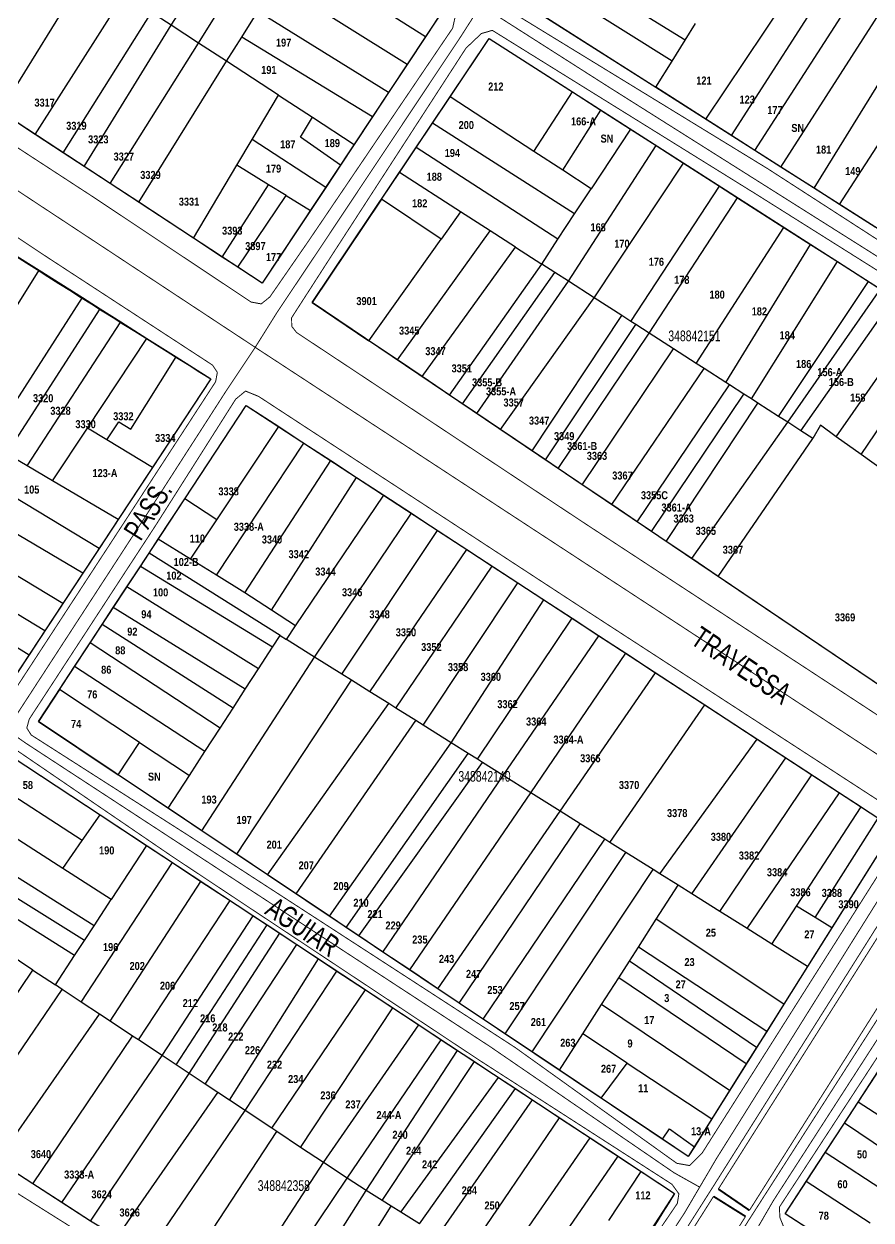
# Model space of a CAD drawing. Extents: x 203136 to 205923, y 4839890 to 4842982.
# Drawn here: x 204840.5 to 204999.4, y 4840427.4 to 4840651.7 of the extents above; entities that cross this region are included whole.
import ezdxf
from ezdxf.enums import TextEntityAlignment as Align

# ---------------------------------------------------------------- set-up
doc = ezdxf.new("R2010")
doc.units = 0
doc.header["$LTSCALE"] = 1.5
doc.header["$MEASUREMENT"] = 0
doc.linetypes.add('TRACO_13', pattern=[8, 5, -1, 1, -1])
doc.linetypes.add('TRACO_25', pattern=[8, 3, -1, 1, -1, 1, -1])
for name, color, linetype in [('CD_MALHA_LOTES', 40, 'CONTINUOUS'), ('CD_TXT_QUADRA', 7, 'CONTINUOUS'), ('HD-CANAIS', 7, 'CONTINUOUS'), ('RU-QUADRAS', 210, 'CONTINUOUS'), ('SV-EIXO-RUA-N-PAV', 6, 'CONTINUOUS'), ('SV-EIXO-RUA-PAV', 20, 'CONTINUOUS'), ('SV-PONTE-BUEIRO', 249, 'CONTINUOUS'), ('SV-RUA-NAO-PAV-S-GUIA-C-GUIA', 7, 'CONTINUOUS'), ('SV-RUA-PAVIM-S-GUIA-C-GUIA', 7, 'CONTINUOUS'), ('SV-TXT-RUA-N-PAV-S-GUIA-C-GUIA', 7, 'CONTINUOUS'), ('SV-TXT-RUA-PAV-S-GUIA-C-GUIA', 7, 'CONTINUOUS'), ('Th_NmrPort', 1, 'CONTINUOUS')]:
    doc.layers.add(name, color=color, linetype=linetype)
doc.styles.add('ARIAL', font='ARIAL.TTF')
doc.styles.get("Standard").update_dxf_attribs({"font": 'swisscbo.ttf'})

msp = doc.modelspace()

# ---------------------------------------------------------------- linework, layer by layer
at = {"layer": 'CD_MALHA_LOTES', "linetype": 'Continuous', "flags": 128}
for points in [[(204868.15, 4840651.42), (204884.68, 4840677.17)], [(204873.26, 4840648.09), (204889.45, 4840674.06)], [(204915.83, 4840649.26), (204891.14, 4840664.88)], [(204964.5, 4840648.63), (204937.9, 4840665.03)], [(204836.09, 4840635.25), (204852.42, 4840661.7)], [(204962.04, 4840644.68), (204935.48, 4840661.39)], [(204968.38, 4840633.8), (204986.84, 4840661.37)], [(204973.21, 4840630.73), (204993.14, 4840661.81)], [(204912.4, 4840644.09), (204887.76, 4840659.47)], [(204977.57, 4840627.95), (204997.41, 4840658.81)], [(204842.64, 4840630.95), (204859.3, 4840657.2)], [(204932.38, 4840656.72), (204958.99, 4840639.78)], [(204919.33, 4840654.53), (204915.83, 4840649.26)], [(204982.46, 4840624.84), (205002.15, 4840655.48)], [(204847.88, 4840627.52), (204864.46, 4840653.83)], [(204868.15, 4840651.42), (204864.46, 4840653.83)], [(204881.35, 4840649.21), (204884.34, 4840654)], [(204908.9, 4840638.81), (204884.34, 4840654)], [(204851.83, 4840624.93), (204868.15, 4840651.42)], [(204873.26, 4840648.09), (204868.15, 4840651.42)], [(204964.5, 4840648.63), (204966.43, 4840651.73)], [(204988.69, 4840620.87), (205007.66, 4840651.61)], [(204856.7, 4840621.73), (204873.26, 4840648.09)], [(204878.5, 4840644.66), (204873.26, 4840648.09)], [(204878.5, 4840644.66), (204881.35, 4840649.21)], [(204905.86, 4840634.22), (204881.35, 4840649.21)], [(204915.83, 4840649.26), (204912.4, 4840644.09)], [(204920.41, 4840637.97), (204927.75, 4840648.91)], [(204927.75, 4840648.91), (204943.35, 4840638.92)], [(204962.04, 4840644.68), (204964.5, 4840648.63)], [(204993.45, 4840617.84), (205012.92, 4840647.92)], [(204862.03, 4840618.23), (204878.5, 4840644.66)], [(204888.27, 4840638.28), (204878.5, 4840644.66)], [(204912.4, 4840644.09), (204908.9, 4840638.81)], [(204958.99, 4840639.78), (204962.04, 4840644.68)], [(204908.9, 4840638.81), (204905.86, 4840634.22)], [(204936.13, 4840627.75), (204943.35, 4840638.92)], [(204943.35, 4840638.92), (204948.7, 4840635.49)], [(204968.38, 4840633.8), (204958.99, 4840639.78)], [(204883.33, 4840630), (204888.27, 4840638.28)], [(204888.27, 4840638.28), (204894.6, 4840634.16)], [(204917.11, 4840633.06), (204920.41, 4840637.97)], [(204936.13, 4840627.75), (204920.41, 4840637.97)], [(204842.64, 4840630.95), (204836.09, 4840635.25)], [(204892.36, 4840630.41), (204894.6, 4840634.16)], [(204894.6, 4840634.16), (204902.42, 4840629.04)], [(204905.86, 4840634.22), (204902.42, 4840629.04)], [(204941.53, 4840624.24), (204948.7, 4840635.49)], [(204948.7, 4840635.49), (204954.22, 4840631.96)], [(204914.07, 4840628.52), (204917.11, 4840633.06)], [(204943.77, 4840616.03), (204917.11, 4840633.06)], [(204954.22, 4840631.96), (204946.87, 4840620.76)], [(204954.22, 4840631.96), (204959.06, 4840628.86)], [(204973.21, 4840630.73), (204968.38, 4840633.8)], [(204847.88, 4840627.52), (204842.64, 4840630.95)], [(204880.46, 4840625.18), (204883.33, 4840630)], [(204897.1, 4840621.01), (204883.33, 4840630)], [(204899.89, 4840625.21), (204892.36, 4840630.41)], [(204977.57, 4840627.95), (204973.21, 4840630.73)], [(204851.83, 4840624.93), (204847.88, 4840627.52)], [(204902.42, 4840629.04), (204899.89, 4840625.21)], [(204910.91, 4840623.8), (204914.07, 4840628.52)], [(204940.65, 4840611.28), (204914.07, 4840628.52)], [(204941.53, 4840624.24), (204936.13, 4840627.75)], [(204942.63, 4840603.41), (204959.06, 4840628.86)], [(204959.06, 4840628.86), (204964.18, 4840625.58)], [(204982.46, 4840624.84), (204977.57, 4840627.95)], [(204872.3, 4840611.5), (204880.46, 4840625.18)], [(204886.4, 4840621.52), (204880.46, 4840625.18)], [(204899.89, 4840625.21), (204897.1, 4840621.01)], [(204947.41, 4840600.33), (204964.18, 4840625.58)], [(204964.18, 4840625.58), (204970.93, 4840621.26)], [(204856.7, 4840621.73), (204851.83, 4840624.93)], [(204907.56, 4840618.8), (204910.91, 4840623.8)], [(204922.4, 4840616.42), (204910.91, 4840623.8)], [(204946.87, 4840620.76), (204941.53, 4840624.24)], [(204988.69, 4840620.87), (204982.46, 4840624.84)], [(204862.03, 4840618.23), (204856.7, 4840621.73)], [(204877.69, 4840607.96), (204886.4, 4840621.52)], [(204889.67, 4840619.51), (204886.4, 4840621.52)], [(204897.1, 4840621.01), (204894.24, 4840616.7)], [(204943.77, 4840616.03), (204946.87, 4840620.76)], [(204954.33, 4840595.88), (204970.93, 4840621.26)], [(204970.93, 4840621.26), (204974.31, 4840619.09)], [(204993.45, 4840617.84), (204988.69, 4840620.87)], [(204880.6, 4840606.05), (204889.67, 4840619.51)], [(204889.67, 4840619.51), (204894.24, 4840616.7)], [(204907.56, 4840618.8), (204894.58, 4840599.44)], [(204918.74, 4840611.28), (204907.56, 4840618.8)], [(204957.78, 4840593.66), (204974.31, 4840619.09)], [(204974.31, 4840619.09), (204983.02, 4840613.52)], [(204872.3, 4840611.5), (204862.03, 4840618.23)], [(204894.24, 4840616.7), (204885.19, 4840603.04)], [(204922.4, 4840616.42), (204918.74, 4840611.28)], [(204927.93, 4840612.86), (204922.4, 4840616.42)], [(205000.15, 4840613.58), (204993.45, 4840617.84)], [(204940.65, 4840611.28), (204943.77, 4840616.03)], [(204910.53, 4840588.67), (204927.93, 4840612.86)], [(204932.69, 4840609.8), (204927.93, 4840612.86)], [(204966.59, 4840588), (204983.02, 4840613.52)], [(204983.02, 4840613.52), (204988.03, 4840610.31)], [(204877.69, 4840607.96), (204872.3, 4840611.5)], [(204905.2, 4840592.27), (204918.74, 4840611.28)], [(204915.17, 4840585.54), (204932.69, 4840609.8)], [(204932.69, 4840609.8), (204937.6, 4840606.64)], [(204937.6, 4840606.64), (204940.65, 4840611.28)], [(204972.1, 4840584.45), (204988.03, 4840610.31)], [(204988.03, 4840610.31), (204993.04, 4840607.1)], [(204838.17, 4840608.75), (204843.35, 4840605.48)], [(204880.6, 4840606.05), (204877.69, 4840607.96)], [(204976.93, 4840581.35), (204993.04, 4840607.1)], [(204993.04, 4840607.1), (204998.88, 4840603.36)], [(204825.35, 4840576.76), (204843.35, 4840605.48)], [(204843.35, 4840605.48), (204851.47, 4840600.35)], [(204885.19, 4840603.04), (204880.6, 4840606.05)], [(204920.3, 4840582.07), (204937.6, 4840606.64)], [(204922.76, 4840580.41), (204940.04, 4840605.07)], [(204940.04, 4840605.07), (204937.6, 4840606.64)], [(204942.63, 4840603.41), (204940.04, 4840605.07)], [(204925.45, 4840578.6), (204942.63, 4840603.41)], [(204947.41, 4840600.33), (204942.63, 4840603.41)], [(204982.01, 4840578.08), (204998.88, 4840603.36)], [(204998.88, 4840603.36), (205001.11, 4840601.93)], [(204833.9, 4840573.07), (204851.47, 4840600.35)], [(204851.47, 4840600.35), (204854.8, 4840598.24)], [(204983.72, 4840576.98), (205001.11, 4840601.93)], [(204837.3, 4840571.06), (204854.8, 4840598.24)], [(204854.8, 4840598.24), (204858.66, 4840595.81)], [(204894.58, 4840599.44), (204905.2, 4840592.27)], [(204929.89, 4840575.6), (204947.41, 4840600.33)], [(204952.6, 4840596.99), (204947.41, 4840600.33)], [(204986.19, 4840575.39), (205003.69, 4840600.28)], [(204935.79, 4840571.62), (204952.6, 4840596.99)], [(204954.33, 4840595.88), (204952.6, 4840596.99)], [(204955.25, 4840595.29), (204954.33, 4840595.88)], [(204992.81, 4840574.22), (205008.74, 4840597.05)], [(204841.13, 4840568.8), (204858.66, 4840595.81)], [(204858.66, 4840595.81), (204863.57, 4840592.7)], [(204938.28, 4840569.94), (204955.25, 4840595.29)], [(204940.69, 4840568.31), (204957.78, 4840593.66)], [(204957.78, 4840593.66), (204955.25, 4840595.29)], [(204962.32, 4840590.74), (204957.78, 4840593.66)], [(204997.48, 4840570.93), (205013.24, 4840594.16)], [(204852.44, 4840575.9), (204863.57, 4840592.7)], [(204863.57, 4840592.7), (204869.05, 4840589.24)], [(204910.53, 4840588.67), (204905.2, 4840592.27)], [(204860.53, 4840575.68), (204869.05, 4840589.24)], [(204869.05, 4840589.24), (204875.55, 4840585.13)], [(204945.2, 4840565.26), (204962.32, 4840590.74)], [(204966.59, 4840588), (204962.32, 4840590.74)], [(204915.17, 4840585.54), (204910.53, 4840588.67)], [(204950.74, 4840561.53), (204968.04, 4840587.06)], [(204968.04, 4840587.06), (204966.59, 4840588)], [(204972.1, 4840584.45), (204968.04, 4840587.06)], [(204875.55, 4840585.13), (204864.59, 4840568.48)], [(204920.3, 4840582.07), (204915.17, 4840585.54)], [(204955.5, 4840558.31), (204972.81, 4840583.99)], [(204972.81, 4840583.99), (204972.1, 4840584.45)], [(204975.53, 4840582.24), (204972.81, 4840583.99)], [(204922.76, 4840580.41), (204920.3, 4840582.07)], [(204925.45, 4840578.6), (204922.76, 4840580.41)], [(204958.21, 4840556.48), (204975.53, 4840582.24)], [(204960.94, 4840554.64), (204978.14, 4840580.57)], [(204976.93, 4840581.35), (204975.53, 4840582.24)], [(204978.14, 4840580.57), (204976.93, 4840581.35)], [(204982.01, 4840578.08), (204978.14, 4840580.57)], [(204870.68, 4840562.64), (204882.19, 4840580.14)], [(204882.19, 4840580.14), (204888.29, 4840576.16)], [(204929.89, 4840575.6), (204925.45, 4840578.6)], [(204983.72, 4840576.98), (204982.01, 4840578.08)], [(204845.88, 4840565.99), (204852.44, 4840575.9)], [(204856.03, 4840573.71), (204852.44, 4840575.9)], [(204856.03, 4840573.71), (204858.3, 4840577.05)], [(204858.3, 4840577.05), (204860.53, 4840575.68)], [(204876.66, 4840558.71), (204888.29, 4840576.16)], [(204888.29, 4840576.16), (204892.98, 4840573.09)], [(204965.72, 4840551.41), (204983.72, 4840576.98)], [(204986.19, 4840575.39), (204983.72, 4840576.98)], [(204989.89, 4840576.44), (204988.42, 4840573.96)], [(204992.81, 4840574.22), (204989.89, 4840576.44)], [(204864.59, 4840568.48), (204856.03, 4840573.71)], [(204935.79, 4840571.62), (204929.89, 4840575.6)], [(204970.69, 4840548.06), (204988.42, 4840573.96)], [(204988.42, 4840573.96), (204986.19, 4840575.39)], [(204997.48, 4840570.93), (204992.81, 4840574.22)], [(204876.64, 4840548.29), (204892.98, 4840573.09)], [(204892.98, 4840573.09), (204898.06, 4840569.78)], [(204938.28, 4840569.94), (204935.79, 4840571.62)], [(204841.13, 4840568.8), (204837.3, 4840571.06)], [(204881.92, 4840545.01), (204898.06, 4840569.78)], [(204898.06, 4840569.78), (204902.88, 4840566.63)], [(204940.69, 4840568.31), (204938.28, 4840569.94)], [(205003.5, 4840566.63), (204997.48, 4840570.93)], [(204854.6, 4840553.31), (204829.04, 4840568.72)], [(204845.88, 4840565.99), (204841.13, 4840568.8)], [(204864.59, 4840568.48), (204858.16, 4840558.72)], [(204945.2, 4840565.26), (204940.69, 4840568.31)], [(204858.16, 4840558.72), (204845.88, 4840565.99)], [(204886.91, 4840541.72), (204902.88, 4840566.63)], [(204902.88, 4840566.63), (204907.98, 4840563.3)], [(204950.74, 4840561.53), (204945.2, 4840565.26)], [(204851.56, 4840548.7), (204825.96, 4840563.83)], [(204865.71, 4840555.08), (204870.68, 4840562.64)], [(204876.66, 4840558.71), (204870.68, 4840562.64)], [(204891.46, 4840538.84), (204907.98, 4840563.3)], [(204907.98, 4840563.3), (204913.17, 4840559.91)], [(204955.5, 4840558.31), (204950.74, 4840561.53)], [(204847.8, 4840542.97), (204822.46, 4840558.28)], [(204858.16, 4840558.72), (204854.6, 4840553.31)], [(204871.74, 4840551.33), (204876.66, 4840558.71)], [(204895.01, 4840532.96), (204913.17, 4840559.91)], [(204913.17, 4840559.91), (204918.08, 4840556.7)], [(204958.21, 4840556.48), (204955.5, 4840558.31)], [(204900.14, 4840529.73), (204918.08, 4840556.7)], [(204918.08, 4840556.7), (204923.55, 4840553.13)], [(204960.94, 4840554.64), (204958.21, 4840556.48)], [(204854.6, 4840553.31), (204851.56, 4840548.7)], [(204863.98, 4840552.44), (204865.71, 4840555.08)], [(204871.74, 4840551.33), (204865.71, 4840555.08)], [(204965.72, 4840551.41), (204960.94, 4840554.64)], [(204844.43, 4840537.86), (204819.22, 4840553.15)], [(204862.35, 4840549.96), (204863.98, 4840552.44)], [(204888.54, 4840537.02), (204863.98, 4840552.44)], [(204876.64, 4840548.29), (204871.74, 4840551.33)], [(204905.35, 4840526.46), (204923.55, 4840553.13)], [(204923.55, 4840553.13), (204928.32, 4840550.02)], [(204970.69, 4840548.06), (204965.72, 4840551.41)], [(204859.83, 4840546.12), (204862.35, 4840549.96)], [(204887.11, 4840534.82), (204862.35, 4840549.96)], [(204910.23, 4840523.4), (204928.32, 4840550.02)], [(204928.32, 4840550.02), (204933.13, 4840546.88)], [(204851.56, 4840548.7), (204847.8, 4840542.97)], [(204881.92, 4840545.01), (204876.64, 4840548.29)], [(204915.4, 4840520.16), (204933.13, 4840546.88)], [(204933.13, 4840546.88), (204938.01, 4840543.7)], [(205014.56, 4840518.44), (204970.69, 4840548.06)], [(204822.56, 4840545.1), (204841.48, 4840533.38)], [(204857.27, 4840542.24), (204859.83, 4840546.12)], [(204884.5, 4840530.77), (204859.83, 4840546.12)], [(204886.91, 4840541.72), (204881.92, 4840545.01)], [(204847.8, 4840542.97), (204844.43, 4840537.86)], [(204855.19, 4840539.07), (204857.27, 4840542.24)], [(204882, 4840526.91), (204857.27, 4840542.24)], [(204920.65, 4840516.86), (204938.01, 4840543.7)], [(204938.01, 4840543.7), (204943.3, 4840540.24)], [(204891.46, 4840538.84), (204886.91, 4840541.72)], [(204925.54, 4840513.79), (204943.3, 4840540.24)], [(204943.3, 4840540.24), (204948.33, 4840536.96)], [(204844.43, 4840537.86), (204841.48, 4840533.38)], [(204852.94, 4840535.65), (204855.19, 4840539.07)], [(204879.72, 4840523.39), (204855.19, 4840539.07)], [(204889.73, 4840536.27), (204891.46, 4840538.84)], [(204850.01, 4840531.19), (204852.94, 4840535.65)], [(204877.28, 4840519.61), (204852.94, 4840535.65)], [(204887.11, 4840534.82), (204888.54, 4840537.02)], [(204888.54, 4840537.02), (204889.73, 4840536.27)], [(204895.01, 4840532.96), (204889.73, 4840536.27)], [(204930.39, 4840510.74), (204948.33, 4840536.96)], [(204948.33, 4840536.96), (204953.35, 4840533.68)], [(204841.48, 4840533.38), (204836.61, 4840525.98)], [(204884.5, 4840530.77), (204887.11, 4840534.82)], [(204935.57, 4840507.49), (204953.35, 4840533.68)], [(204953.35, 4840533.68), (204958.95, 4840530.02)], [(204847.17, 4840526.86), (204850.01, 4840531.19)], [(204874.46, 4840515.25), (204850.01, 4840531.19)], [(204873.89, 4840500.37), (204895.01, 4840532.96)], [(204900.14, 4840529.73), (204895.01, 4840532.96)], [(204880.43, 4840495.99), (204901.91, 4840528.62)], [(204882, 4840526.91), (204884.5, 4840530.77)], [(204901.91, 4840528.62), (204900.14, 4840529.73)], [(204905.35, 4840526.46), (204901.91, 4840528.62)], [(204941.09, 4840504.03), (204958.95, 4840530.02)], [(204958.95, 4840530.02), (204968.21, 4840523.98)], [(204847.17, 4840526.86), (204843.25, 4840520.9)], [(204862.19, 4840516.95), (204847.17, 4840526.86)], [(204879.72, 4840523.39), (204882, 4840526.91)], [(204908.93, 4840524.22), (204905.35, 4840526.46)], [(204886.17, 4840492.15), (204908.93, 4840524.22)], [(204910.23, 4840523.4), (204908.93, 4840524.22)], [(204877.28, 4840519.61), (204879.72, 4840523.39)], [(204914, 4840521.04), (204910.23, 4840523.4)], [(204950.35, 4840498.21), (204968.21, 4840523.98)], [(204968.21, 4840523.98), (204977.99, 4840517.59)], [(204843.25, 4840520.9), (204858.2, 4840510.88)], [(204874.46, 4840515.25), (204877.28, 4840519.61)], [(204891.57, 4840488.54), (204914, 4840521.04)], [(204915.4, 4840520.16), (204914, 4840521.04)], [(204920.65, 4840516.86), (204915.4, 4840520.16)], [(204959.73, 4840492.33), (204977.99, 4840517.59)], [(204977.99, 4840517.59), (204983.37, 4840514.08)], [(204858.2, 4840510.88), (204862.19, 4840516.95)], [(204862.19, 4840516.95), (204871.56, 4840510.77)], [(204871.56, 4840510.77), (204874.46, 4840515.25)], [(204897.79, 4840484.37), (204920.65, 4840516.86)], [(204923.79, 4840514.89), (204920.65, 4840516.86)], [(204838.13, 4840514.35), (204854.8, 4840503.36)], [(204900.94, 4840482.26), (204923.79, 4840514.89)], [(204903.31, 4840480.67), (204926.48, 4840513.2)], [(204925.54, 4840513.79), (204923.79, 4840514.89)], [(204926.48, 4840513.2), (204925.54, 4840513.79)], [(204930.39, 4840510.74), (204926.48, 4840513.2)], [(204965.74, 4840488.55), (204983.37, 4840514.08)], [(204983.37, 4840514.08), (204988.25, 4840510.89)], [(204867.58, 4840504.61), (204858.2, 4840510.88)], [(204867.58, 4840504.61), (204871.56, 4840510.77)], [(204907.84, 4840477.64), (204930.39, 4840510.74)], [(204935.57, 4840507.49), (204930.39, 4840510.74)], [(204970.97, 4840485.26), (204988.25, 4840510.89)], [(204988.25, 4840510.89), (204993.42, 4840507.52)], [(204851.46, 4840498.56), (204834.81, 4840509.31)], [(204912.85, 4840474.28), (204935.57, 4840507.49)], [(204941.09, 4840504.03), (204935.57, 4840507.49)], [(204976.11, 4840482.04), (204993.42, 4840507.52)], [(204993.42, 4840507.52), (204997.5, 4840504.85)], [(204847.79, 4840493.28), (204831.26, 4840503.95)], [(204873.89, 4840500.37), (204867.58, 4840504.61)], [(204918.13, 4840470.75), (204941.09, 4840504.03)], [(204944.81, 4840501.69), (204941.09, 4840504.03)], [(204985.39, 4840486.24), (204997.5, 4840504.85)], [(204997.5, 4840504.85), (205000.71, 4840502.76)], [(204851.46, 4840498.56), (204854.8, 4840503.36)], [(204854.8, 4840503.36), (204863.51, 4840497.62)], [(204922.14, 4840468.06), (204944.81, 4840501.69)], [(204949.42, 4840498.8), (204944.81, 4840501.69)], [(204988.89, 4840484.1), (205000.71, 4840502.76)], [(204880.43, 4840495.99), (204873.89, 4840500.37)], [(205003.69, 4840500.82), (204992, 4840482.2)], [(204853.66, 4840482.55), (204827.86, 4840498.8)], [(204847.79, 4840493.28), (204851.46, 4840498.56)], [(204863.51, 4840497.62), (204856.87, 4840487.47)], [(204863.51, 4840497.62), (204868.34, 4840494.44)], [(204926.64, 4840465.05), (204949.42, 4840498.8)], [(204950.35, 4840498.21), (204949.42, 4840498.8)], [(204953.36, 4840496.33), (204950.35, 4840498.21)], [(204851.87, 4840479.83), (204825.97, 4840495.92)], [(204886.17, 4840492.15), (204880.43, 4840495.99)], [(204930.72, 4840462.32), (204953.36, 4840496.33)], [(204958.48, 4840493.11), (204953.36, 4840496.33)], [(204850.01, 4840476.97), (204824.21, 4840493.26)], [(204856.87, 4840487.47), (204847.79, 4840493.28)], [(204851.26, 4840468.26), (204868.34, 4840494.44)], [(204868.34, 4840494.44), (204873.71, 4840490.9)], [(204935.8, 4840458.91), (204958.48, 4840493.11)], [(204959.73, 4840492.33), (204958.48, 4840493.11)], [(204856.7, 4840464.66), (204873.71, 4840490.9)], [(204873.71, 4840490.9), (204879.2, 4840487.28)], [(204891.57, 4840488.54), (204886.17, 4840492.15)], [(204963.18, 4840490.16), (204959.73, 4840492.33)], [(204897.79, 4840484.37), (204891.57, 4840488.54)], [(204959.09, 4840483.79), (204963.18, 4840490.16)], [(204965.74, 4840488.55), (204963.18, 4840490.16)], [(204970.97, 4840485.26), (204965.74, 4840488.55)], [(204853.66, 4840482.55), (204856.87, 4840487.47)], [(204861.98, 4840461.16), (204879.2, 4840487.28)], [(204879.2, 4840487.28), (204883.5, 4840484.44)], [(204980.76, 4840479.12), (204985.39, 4840486.24)], [(204988.89, 4840484.1), (204985.39, 4840486.24)], [(204866.43, 4840458.22), (204883.5, 4840484.44)], [(204883.5, 4840484.44), (204886.12, 4840482.72)], [(204900.94, 4840482.26), (204897.79, 4840484.37)], [(204955.75, 4840478.59), (204959.09, 4840483.79)], [(204983.02, 4840467.9), (204959.09, 4840483.79)], [(204976.11, 4840482.04), (204970.97, 4840485.26)], [(204992, 4840482.2), (204988.89, 4840484.1)], [(204851.87, 4840479.83), (204853.66, 4840482.55)], [(204869.05, 4840456.48), (204886.12, 4840482.72)], [(204886.12, 4840482.72), (204888.48, 4840481.16)], [(204903.31, 4840480.67), (204900.94, 4840482.26)], [(204980.76, 4840479.12), (204976.11, 4840482.04)], [(204992, 4840482.2), (204987.43, 4840474.93)], [(204850.01, 4840476.97), (204851.87, 4840479.83)], [(204871.5, 4840454.86), (204888.48, 4840481.16)], [(204888.48, 4840481.16), (204891.68, 4840479.05)], [(204907.84, 4840477.64), (204903.31, 4840480.67)], [(204842.19, 4840474.27), (204837.15, 4840477.61)], [(204874.47, 4840452.89), (204891.68, 4840479.05)], [(204891.68, 4840479.05), (204895.73, 4840476.38)], [(204912.85, 4840474.28), (204907.84, 4840477.64)], [(204954.05, 4840475.94), (204955.75, 4840478.59)], [(204979.8, 4840462.77), (204955.75, 4840478.59)], [(204987.43, 4840474.93), (204980.76, 4840479.12)], [(204846.41, 4840471.47), (204850.01, 4840476.97)], [(204879.07, 4840449.85), (204895.73, 4840476.38)], [(204895.73, 4840476.38), (204899.21, 4840474.09)], [(204952.04, 4840472.81), (204954.05, 4840475.94)], [(204977.88, 4840459.72), (204954.05, 4840475.94)], [(204987.43, 4840474.93), (204983.02, 4840467.9)], [(204823.35, 4840446.37), (204842.19, 4840474.27)], [(204842.19, 4840474.27), (204846.41, 4840471.47)], [(204882, 4840447.91), (204899.21, 4840474.09)], [(204899.21, 4840474.09), (204904.56, 4840470.56)], [(204918.13, 4840470.75), (204912.85, 4840474.28)], [(204948.81, 4840467.78), (204952.04, 4840472.81)], [(204975.96, 4840456.66), (204952.04, 4840472.81)], [(204828.76, 4840442.87), (204847.68, 4840470.63)], [(204847.68, 4840470.63), (204846.41, 4840471.47)], [(204851.26, 4840468.26), (204847.68, 4840470.63)], [(204886.97, 4840444.61), (204904.56, 4840470.56)], [(204904.56, 4840470.56), (204909.7, 4840467.18)], [(204922.14, 4840468.06), (204918.13, 4840470.75)], [(204854.69, 4840465.99), (204851.26, 4840468.26)], [(204926.64, 4840465.05), (204922.14, 4840468.06)], [(204835.49, 4840438.52), (204854.69, 4840465.99)], [(204856.7, 4840464.66), (204854.69, 4840465.99)], [(204892.4, 4840441.02), (204909.7, 4840467.18)], [(204909.7, 4840467.18), (204914.56, 4840463.97)], [(204945.3, 4840462.31), (204948.81, 4840467.78)], [(204972.84, 4840451.69), (204948.81, 4840467.78)], [(204983.02, 4840467.9), (204979.8, 4840462.77)], [(204860.88, 4840461.89), (204856.7, 4840464.66)], [(204896.71, 4840438.17), (204914.56, 4840463.97)], [(204914.56, 4840463.97), (204918.77, 4840461.2)], [(204930.72, 4840462.32), (204926.64, 4840465.05)], [(204842.16, 4840434.2), (204860.88, 4840461.89)], [(204861.98, 4840461.16), (204860.88, 4840461.89)], [(204935.8, 4840458.91), (204930.72, 4840462.32)], [(204940.91, 4840455.49), (204945.3, 4840462.31)], [(204953.61, 4840456.84), (204945.3, 4840462.31)], [(204979.8, 4840462.77), (204977.88, 4840459.72)], [(204866.43, 4840458.22), (204861.98, 4840461.16)], [(204901.12, 4840435.24), (204918.77, 4840461.2)], [(204904.7, 4840432.93), (204921.79, 4840459.21)], [(204918.77, 4840461.2), (204921.79, 4840459.21)], [(204921.79, 4840459.21), (204924.99, 4840457.1)], [(204977.88, 4840459.72), (204975.96, 4840456.66)], [(204847.61, 4840430.67), (204866.43, 4840458.22)], [(204869.05, 4840456.48), (204866.43, 4840458.22)], [(204907.68, 4840431.07), (204924.99, 4840457.1)], [(204924.99, 4840457.1), (204929.51, 4840454.12)], [(204940.91, 4840455.49), (204935.8, 4840458.91)], [(204948.74, 4840450.25), (204953.61, 4840456.84)], [(204953.61, 4840456.84), (204969.49, 4840446.36)], [(204853.01, 4840427.18), (204871.5, 4840454.86)], [(204871.5, 4840454.86), (204869.05, 4840456.48)], [(204874.47, 4840452.89), (204871.5, 4840454.86)], [(204948.74, 4840450.25), (204940.91, 4840455.49)], [(204975.96, 4840456.66), (204972.84, 4840451.69)], [(204996.95, 4840449.51), (205001.34, 4840456.22)], [(204876.89, 4840451.29), (204874.47, 4840452.89)], [(204911.19, 4840428.87), (204929.51, 4840454.12)], [(204929.51, 4840454.12), (204932.66, 4840452.04)], [(204857.97, 4840424.18), (204876.89, 4840451.29)], [(204879.07, 4840449.85), (204876.89, 4840451.29)], [(204914.71, 4840426.66), (204932.66, 4840452.04)], [(204932.66, 4840452.04), (204935.9, 4840449.91)], [(204960.25, 4840442.53), (204948.74, 4840450.25)], [(204972.84, 4840451.69), (204969.49, 4840446.36)], [(204863.56, 4840420.8), (204882, 4840447.91)], [(204882, 4840447.91), (204879.07, 4840449.85)], [(204886.97, 4840444.61), (204882, 4840447.91)], [(204918.21, 4840424.47), (204935.9, 4840449.91)], [(204935.9, 4840449.91), (204940.95, 4840446.58)], [(204994.37, 4840445.57), (204996.95, 4840449.51)], [(205022.02, 4840433.33), (204996.95, 4840449.51)], [(204923.61, 4840421.08), (204940.95, 4840446.58)], [(204940.95, 4840446.58), (204946.67, 4840442.81)], [(204969.49, 4840446.36), (204966.25, 4840441.1)], [(204869.88, 4840416.44), (204887.95, 4840443.97)], [(204887.95, 4840443.97), (204886.97, 4840444.61)], [(204892.4, 4840441.02), (204887.95, 4840443.97)], [(204960.25, 4840442.53), (204961.59, 4840444.48)], [(204961.59, 4840444.48), (204966.25, 4840441.1)], [(204990.75, 4840440.04), (204994.37, 4840445.57)], [(205010.7, 4840434.53), (204994.37, 4840445.57)], [(204929.25, 4840417.55), (204946.67, 4840442.81)], [(204946.67, 4840442.81), (204951.91, 4840439.36)], [(204965.07, 4840439.31), (204960.25, 4840442.53)], [(204966.25, 4840441.1), (204965.07, 4840439.31)], [(204896.71, 4840438.17), (204892.4, 4840441.02)], [(204941.5, 4840424.19), (204951.91, 4840439.36)], [(204951.91, 4840439.36), (204956.26, 4840436.49)], [(204987.2, 4840434.6), (204990.75, 4840440.04)], [(205002.79, 4840432.21), (204990.75, 4840440.04)], [(204842.16, 4840434.2), (204835.49, 4840438.52)], [(204878.64, 4840410.35), (204896.71, 4840438.17)], [(204901.12, 4840435.24), (204896.71, 4840438.17)], [(204882.58, 4840407.61), (204901.12, 4840435.24)], [(204904.7, 4840432.93), (204901.12, 4840435.24)], [(204950.21, 4840427.34), (204956.26, 4840436.49)], [(204956.26, 4840436.49), (204962.52, 4840432.36)], [(204983.27, 4840428.59), (204987.2, 4840434.6)], [(204999.22, 4840426.79), (204987.2, 4840434.6)], [(204847.61, 4840430.67), (204842.16, 4840434.2)], [(204886.8, 4840404.67), (204904.7, 4840432.93)], [(204907.68, 4840431.07), (204904.7, 4840432.93)], [(204962.52, 4840432.36), (204956.65, 4840423.33)], [(204853.01, 4840427.18), (204847.61, 4840430.67)], [(204891.43, 4840401.46), (204909.36, 4840430.01)], [(204909.36, 4840430.01), (204907.68, 4840431.07)], [(204911.19, 4840428.87), (204909.36, 4840430.01)], [(204914.71, 4840426.66), (204911.19, 4840428.87)], [(204995.28, 4840420.79), (204983.27, 4840428.59)]]:
    msp.add_lwpolyline(points, dxfattribs=at)
at = {"layer": 'HD-CANAIS', "linetype": 'Continuous', "const_width": 0.18}
for points in [[(204970.72, 4840433.21), (205008.96, 4840493.63)], [(205014.78, 4840489.69), (204976.55, 4840429.21)], [(204969.82, 4840431.83), (204933.53, 4840374.46)], [(204939.34, 4840370.51), (204975.82, 4840428.07)]]:
    msp.add_lwpolyline(points, dxfattribs=at)
at = {"layer": 'RU-QUADRAS', "color": 6, "linetype": 'Continuous'}
for points in [[(204756.14, 4840687.43), (204789.88, 4840739.12), (204919.33, 4840654.53), (204885.19, 4840603.04), (204819.96, 4840645.83), (204801.35, 4840657.4)], [(204932.38, 4840656.72), (204971.81, 4840716.01), (205093.47, 4840634.79), (205054.89, 4840578.73)], [(204894.58, 4840599.44), (204927.75, 4840648.91), (205023.66, 4840587.49), (205024.37, 4840589.04), (205050.13, 4840572.38), (205014.56, 4840518.44)], [(204843.25, 4840520.9), (204882.19, 4840580.14), (205003.69, 4840500.82), (204965.07, 4840439.31)]]:
    msp.add_lwpolyline(points, close=True, dxfattribs=at)
for points in [[(204708.83, 4840613.29), (204746.08, 4840668.16, 0.0060959664), (204875.55, 4840585.13), (204836.61, 4840525.98), (204812.19, 4840541.98)], [(204801.97, 4840460.16), (204838.13, 4840514.35), (204962.52, 4840432.36, -0.0114562283), (204926.17, 4840377.29), (204863.56, 4840420.8), (204853.01, 4840427.18)]]:
    msp.add_lwpolyline(points, format="xyb", close=True, dxfattribs=at)
msp.add_lwpolyline([(205027.15, 4840424.04), (205034.13, 4840434.64), (205026.59, 4840439.54), (205022.02, 4840433.33), (205025.03, 4840431.38), (205011.04, 4840410.54), (204983.27, 4840428.59), (205021.52, 4840487.07, 0.0126922525), (205114.53, 4840424.4)], format="xyb", dxfattribs=at)
at = {"layer": 'SV-EIXO-RUA-N-PAV', "const_width": 0.18}
for points in [[(204966.257811, 4840714.379453), (204942.486057, 4840679.344663), (204928.792917, 4840659.23828), (204922.206344, 4840648.953981), (204896.091157, 4840609.723424), (204887.944606, 4840597.532486), (204883.879767, 4840591.030445)], [(205021.046767, 4840491.928857), (205017.360046, 4840487.357323), (204981.082718, 4840431.097971), (204975.110231, 4840420.848888), (204944.879124, 4840372.257913), (204942.420825, 4840363.333295)]]:
    msp.add_lwpolyline(points, dxfattribs=at)
at = {"layer": 'SV-EIXO-RUA-PAV', "const_width": 0.18}
for points in [[(205369.826503, 4841049.127689), (205365.827692, 4841044.515207), (205338.221709, 4841001.914817), (205321.251294, 4840975.819898), (205295.156376, 4840935.311751), (205286.787404, 4840922.58394), (205281.847386, 4840914.389322), (205276.035601, 4840906.136586), (205254.648229, 4840872.428228), (205238.491464, 4840847.844374), (205214.488788, 4840811.172005), (205197.518374, 4840785.193322), (205186.301627, 4840769.443383), (205152.360797, 4840717.660371), (205145.386654, 4840707.37351), (205106.389571, 4840648.325765), (205096.3933, 4840631.239115), (205058.907281, 4840576.143385), (205053.560438, 4840567.658178), (205018.864076, 4840515.700812), (205006.078147, 4840495.998858), (204970.335664, 4840438.869003), (204964.291407, 4840428.582142), (204952.667835, 4840410.914313)], [(204783.333204, 4840747.525897), (204817.67267, 4840725.558823), (204909.368043, 4840665.898317), (204926.47401, 4840654.950498), (204950.080245, 4840639.897247), (205007.556295, 4840603.632596), (205056.626005, 4840572.5231)], [(204741.884839, 4840684.642975), (204884.709096, 4840590.483696), (205012.949955, 4840506.587689)], [(204967.220244, 4840433.566797), (204962.431636, 4840436.2537), (204927.900991, 4840459.930228), (204840.782438, 4840516.860106), (204833.142095, 4840522.264252), (204696.000267, 4840616.191998)], [(204883.879767, 4840591.030445), (204878.584738, 4840583.088245), (204862.638297, 4840558.301929), (204839.700843, 4840523.000206), (204834.847579, 4840515.546978), (204823.176632, 4840497.63612), (204820.981108, 4840492.667301), (204816.590059, 4840485.965174), (204797.812547, 4840458.521117), (204793.883977, 4840452.859391)]]:
    msp.add_lwpolyline(points, dxfattribs=at)
at = {"layer": 'SV-PONTE-BUEIRO', "linetype": 'Continuous', "const_width": 0.35}
for points in [[(204970.72, 4840433.21), (204976.55, 4840429.21)], [(204975.82, 4840428.07), (204969.82, 4840431.83)]]:
    msp.add_lwpolyline(points, dxfattribs=at)
at = {"layer": 'SV-RUA-NAO-PAV-S-GUIA-C-GUIA', "linetype": 'TRACO_25', "const_width": 0.18}
for points in [[(204920.59, 4840655.38), (204921.54, 4840653.77), (204920.9, 4840650.87), (204893.98, 4840611.12), (204886.63, 4840600.48), (204885.01, 4840599.17), (204883.1, 4840599.52)], [(204891.64, 4840593.8), (204890.73, 4840594.96), (204890.7, 4840596.57), (204898.05, 4840607.99), (204923.4, 4840647.12), (204926.28, 4840649.86), (204928.34, 4840650.46)]]:
    msp.add_lwpolyline(points, dxfattribs=at)
at = {"layer": 'SV-RUA-NAO-PAV-S-GUIA-C-GUIA', "linetype": 'TRACO_13', "const_width": 0.18}
for points in [[(204938.87, 4840369.17), (204939.9, 4840369.52), (204940.55, 4840370.41), (204976.39, 4840427.32), (205015.9, 4840489), (205016.62, 4840490.61), (205015.97, 4840491.96)], [(205022.73, 4840488.18), (205021.34, 4840488.27), (205019.37, 4840486.74), (204982.18, 4840429.84), (204982.25, 4840427.9), (204983.13, 4840425.73)]]:
    msp.add_lwpolyline(points, dxfattribs=at)
at = {"layer": 'SV-RUA-PAVIM-S-GUIA-C-GUIA', "linetype": 'Continuous', "const_width": 0.18}
for points in [[(204967.83, 4840713.74), (204970.5, 4840717.44), (204971.6, 4840718.1), (204973.3, 4840717.69), (205033.49, 4840677.38), (205094.24, 4840637), (205095.09, 4840635.13), (205094.42, 4840633), (205056.76, 4840577.95), (205055.18, 4840576.77), (205052.78, 4840577.49), (204979.93, 4840624.55), (204930.71, 4840654.67)], [(204928.34, 4840650.46), (204977.73, 4840619.79), (205051.24, 4840573.55), (205052, 4840572.26), (205051.72, 4840570.12), (205016.45, 4840517.24), (205012.54, 4840515.14), (205009.38, 4840516.3), (204945.42, 4840558.19), (204891.64, 4840593.8)]]:
    msp.add_lwpolyline(points, dxfattribs=at)
at = {"layer": 'SV-RUA-PAVIM-S-GUIA-C-GUIA', "linetype": 'Continuous', "const_width": 0.18, "flags": 128}
for points in [[(204817.23, 4840626.31), (204748.48, 4840671.67), (204744.47, 4840673.34), (204743.08, 4840673.18), (204741.2, 4840672.14), (204739.5, 4840670.24), (204703.76, 4840616.88), (204703.14, 4840615.3), (204703.67, 4840613.96), (204704.84, 4840612.88), (204783.82, 4840558.81), (204817.25, 4840535.94), (204834.5, 4840524.12), (204836.12, 4840523.81), (204837.59, 4840524.93), (204859.34, 4840558.26), (204876.45, 4840584.57), (204876.78, 4840586.34), (204875.87, 4840587.7), (204845.05, 4840607.81)], [(204945.25, 4840542.12), (205004.65, 4840503.53), (205005.98, 4840501.54), (205005.09, 4840499.03), (204967.69, 4840439.97), (204965.34, 4840437.61), (204962.94, 4840438.03), (204932.59, 4840459.77), (204870.95, 4840499.76), (204841.87, 4840518.35), (204841.05, 4840519.66), (204841.51, 4840521.32), (204865.21, 4840557.64), (204880.21, 4840581.3), (204882.06, 4840582.83), (204884.51, 4840581.83)], [(204837.6, 4840514.85), (204817.25, 4840485.16), (204798.73, 4840458.04), (204817.26, 4840446.26), (204855.68, 4840422.11), (204857.58, 4840421.06), (204859.32, 4840420.96), (204860.68, 4840420.71), (204888.39, 4840401.67), (204923.78, 4840376.34), (204925.32, 4840375.67), (204926.88, 4840375.97), (204950.85, 4840412.62), (204963.03, 4840430.51), (204963.32, 4840432.31), (204962.02, 4840434.11), (204926.09, 4840457.24), (204868.26, 4840495.6), (204839.34, 4840515.35), (204838.48, 4840515.35)]]:
    msp.add_lwpolyline(points, close=True, dxfattribs=at)
at = {"layer": 'SV-RUA-PAVIM-S-GUIA-C-GUIA', "const_width": 0.18}
for points in [[(204817.23, 4840642.86), (204853.5, 4840619.22)], [(204853.5, 4840619.22), (204883.1, 4840599.52)], [(204969.31, 4840432.98), (205007.92, 4840494.23)], [(204933.01, 4840375.91), (204969.31, 4840432.98)]]:
    msp.add_lwpolyline(points, dxfattribs=at)

# ---------------------------------------------------------------- texts
at = {"layer": 'CD_TXT_QUADRA', "style": 'ARIAL', "width": 0.7}
for s, p in [('348842151', (204961.34, 4840592.18)), ('348842140', (204921.976533, 4840509.592613)), ('348842358', (204884.35, 4840432.86))]:
    msp.add_text(s, height=2, dxfattribs=at).set_placement(p)
at = {"layer": 'SV-TXT-RUA-N-PAV-S-GUIA-C-GUIA', "style": 'ARIAL', "width": 0.7}
msp.add_text('PASS.', height=4, rotation=58, dxfattribs=at).set_placement((204862.4, 4840554.53))
at = {"layer": 'SV-TXT-RUA-PAV-S-GUIA-C-GUIA', "style": 'ARIAL', "width": 0.7}
for s, p in [('TRAVESSA', (204965.288785, 4840535.585495)), ('AGUIAR', (204885.47, 4840484.91))]:
    msp.add_text(s, height=4, rotation=326, dxfattribs=at).set_placement(p)
at = {"layer": 'Th_NmrPort', "color": 1}
for s, p in [('197', (204887.774482, 4840648.163568)), ('191', (204885.004482, 4840643.043568)), ('212', (204927.564482, 4840639.933568)), ('121', (204966.584262, 4840641.053636)), ('3317', (204842.484262, 4840636.913636)), ('123', (204974.696432, 4840637.484482)), ('177', (204979.896432, 4840635.504482)), ('166-A', (204943.095738, 4840633.396364)), ('3319', (204848.434262, 4840632.573636)), ('200', (204922.024482, 4840632.703568)), ('SN', (204984.416432, 4840632.164482)), ('3323', (204852.544262, 4840630.023636)), ('187', (204888.554482, 4840629.093568)), ('189', (204896.894482, 4840629.323568)), ('SN', (204948.635738, 4840630.166364)), ('3327', (204857.324262, 4840626.793636)), ('194', (204919.414482, 4840627.473568)), ('181', (204989.026432, 4840628.114482)), ('179', (204885.884482, 4840624.543568)), ('3329', (204862.324262, 4840623.353636)), ('188', (204916.024482, 4840623.013568)), ('149', (204994.506432, 4840624.064482)), ('3331', (204869.554262, 4840618.343636)), ('182', (204913.288899, 4840618.040211)), ('168', (204946.746432, 4840613.534482)), ('3393', (204877.664262, 4840612.903636)), ('3897', (204882.004262, 4840610.013636)), ('170', (204951.206432, 4840610.454482)), ('177', (204885.888086, 4840607.954422)), ('176', (204957.666432, 4840607.064482)), ('178', (204962.436432, 4840603.684482)), ('3901', (204902.849207, 4840599.703466)), ('180', (204969.056432, 4840600.914482)), ('182', (204976.976432, 4840597.764482)), ('3345', (204910.849207, 4840594.163466)), ('184', (204982.206432, 4840593.294482)), ('3347', (204915.769207, 4840590.313466)), ('3351', (204920.699207, 4840587.083466)), ('186', (204985.286432, 4840587.914482)), ('156-A', (204989.286432, 4840586.374482)), ('3355-B', (204924.539207, 4840584.463466)), ('156-B', (204991.436432, 4840584.524482)), ('3355-A', (204927.159207, 4840582.773466)), ('3320', (204842.208086, 4840581.494422)), ('3357', (204930.436432, 4840580.684482)), ('158', (204995.436432, 4840581.604482)), ('3328', (204845.458086, 4840579.134422)), ('3332', (204857.248086, 4840578.104422)), ('3347', (204935.206432, 4840577.294482)), ('3330', (204850.168086, 4840576.624422)), ('3334', (204865.104262, 4840574.033636)), ('3349', (204939.906432, 4840574.374482)), ('3361-B', (204942.366432, 4840572.524482)), ('3363', (204946.056432, 4840570.684482)), ('123-A', (204853.371875, 4840567.448409)), ('3367', (204950.826432, 4840566.994482)), ('105', (204840.541875, 4840564.358409)), ('3338', (204876.978086, 4840564.024422)), ('3355C', (204956.206432, 4840563.294482)), ('3361-A', (204960.056432, 4840560.994482)), ('3338-A', (204879.858086, 4840557.384422)), ('3363', (204962.309207, 4840558.933466)), ('110', (204871.593636, 4840555.175738)), ('3340', (204885.118086, 4840555.004422)), ('3365', (204966.469207, 4840556.623466)), ('3367', (204971.539207, 4840553.083466)), ('102-B', (204868.583636, 4840550.785738)), ('3342', (204890.128086, 4840552.244422)), ('102', (204867.203636, 4840548.225738)), ('3344', (204895.138086, 4840548.984422)), ('100', (204864.703636, 4840545.085738)), ('3346', (204900.148086, 4840545.104422)), ('94', (204862.514422, 4840540.981914)), ('3348', (204905.288086, 4840540.974422)), ('3369', (204992.569789, 4840540.398899)), ('92', (204859.884422, 4840537.721914)), ('3350', (204910.238086, 4840537.594422)), ('3352', (204914.998086, 4840534.834422)), ('88', (204857.624422, 4840534.211914)), ('86', (204854.994422, 4840530.581914)), ('3358', (204920.008086, 4840531.074422)), ('3360', (204926.148086, 4840529.254422)), ('76', (204852.364422, 4840525.941914)), ('3362', (204929.278086, 4840524.124422)), ('74', (204849.354422, 4840520.431914)), ('3364', (204934.668086, 4840520.864422)), ('3364-A', (204939.798086, 4840517.484422)), ('3366', (204944.808086, 4840513.974422)), ('SN', (204863.764422, 4840510.531914)), ('58', (204840.293636, 4840508.955738)), ('3370', (204952.078086, 4840508.964422)), ('193', (204873.786432, 4840506.234482)), ('3378', (204961.098086, 4840503.704422)), ('197', (204880.366432, 4840502.414482)), ('3380', (204969.298086, 4840499.254422)), ('190', (204854.601914, 4840496.705578)), ('201', (204886.006432, 4840497.784482)), ('3382', (204974.568086, 4840495.744422)), ('207', (204892.016432, 4840493.894482)), ('3384', (204979.828086, 4840492.614422)), ('209', (204898.536432, 4840490.014482)), ('3386', (204984.208086, 4840488.854422)), ('3388', (204990.098086, 4840488.734422)), ('210', (204902.286432, 4840486.884482)), ('3390', (204993.228086, 4840486.604422)), ('221', (204904.926432, 4840484.754482)), ('229', (204908.306432, 4840482.624482)), ('25', (204968.364422, 4840481.281914)), ('27', (204986.838086, 4840480.964422)), ('196', (204855.336432, 4840478.584482)), ('235', (204913.316432, 4840479.994482)), ('243', (204918.326432, 4840476.364482)), ('202', (204860.316432, 4840475.034482)), ('23', (204964.364422, 4840475.771914)), ('247', (204923.396432, 4840473.544482)), ('206', (204866.006432, 4840471.334482)), ('253', (204927.406432, 4840470.534482)), ('27', (204962.703466, 4840471.590793)), ('212', (204870.276432, 4840468.064482)), ('257', (204931.546432, 4840467.524482)), ('3', (204960.573466, 4840469.020793)), ('216', (204873.546432, 4840465.214482)), ('218', (204875.826432, 4840463.504482)), ('261', (204935.546432, 4840464.524482)), ('17', (204956.813466, 4840464.880793)), ('222', (204878.806432, 4840461.804482)), ('263', (204941.066432, 4840460.634482)), ('226', (204881.936432, 4840459.244482)), ('9', (204953.683466, 4840460.500793)), ('232', (204886.066432, 4840456.534482)), ('234', (204890.046432, 4840453.834482)), ('267', (204948.706432, 4840455.754482)), ('11', (204955.683466, 4840452.110793)), ('236', (204896.096432, 4840450.774482)), ('237', (204900.786432, 4840449.074482)), ('244-A', (204906.616432, 4840447.084482)), ('240', (204909.606432, 4840443.384482)), ('13-A', (204965.599207, 4840444.043466)), ('244', (204912.166432, 4840440.394482)), ('3640', (204841.789207, 4840439.763466)), ('50', (204996.714422, 4840439.701914)), ('3333-A', (204848.049207, 4840435.923466)), ('242', (204915.156432, 4840437.834482)), ('60', (204993.044422, 4840434.111914)), ('3624', (204853.169207, 4840432.223466)), ('264', (204922.598086, 4840432.964422)), ('112', (204955.143568, 4840432.025518)), ('250', (204926.868086, 4840430.124422)), ('3626', (204858.429207, 4840428.813466)), ('78', (204989.534422, 4840428.211914))]:
    msp.add_text(s, height=1.5, dxfattribs=at).set_placement(p, align=Align.MIDDLE_LEFT)

doc.saveas('drawing.dxf')
